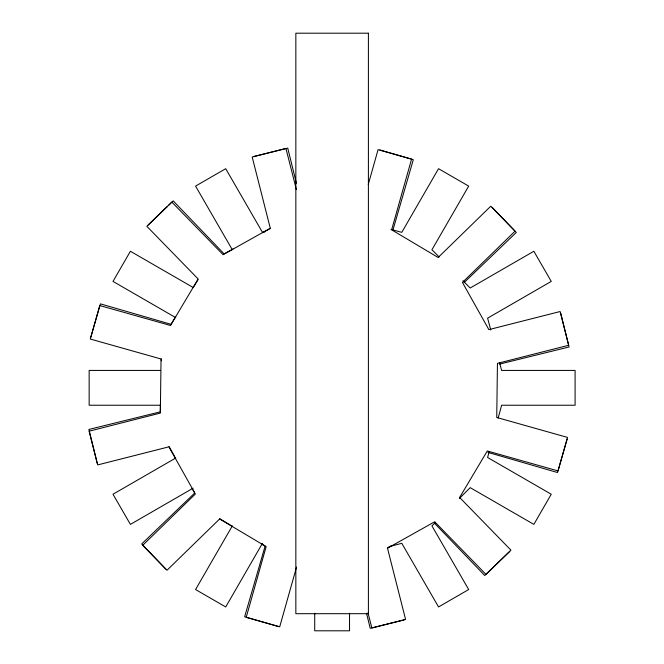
<?xml version="1.0" encoding="UTF-8"?>
<svg xmlns="http://www.w3.org/2000/svg" width="664" height="664" viewBox="0 0 664 664"><rect width="100%" height="100%" fill="white"/><g stroke="black" fill="none" stroke-linecap="round" stroke-linejoin="round"><path stroke-width="1" d="M160.397 404.708L160.256 411.854L88.901 429.442L97.226 463.24M161.286 360.826L161.327 358.784M489.194 451.578L487.608 457.496L551.253 494.24L533.848 524.386L470.203 487.642L459.372 498.465M498.174 418.046L501.611 405.231L575.099 405.231L575.099 370.421L501.611 370.421L499.494 362.527M368.246 184.517L378.073 149.649L411.58 159.094L391.635 229.827L438.14 257.491L490.779 206.205L515.073 231.138L462.434 282.424L488.87 329.626L560.101 311.532L568.674 345.272L497.444 363.366L496.738 417.473L567.471 437.41L558.026 470.917L487.293 450.972L459.629 497.477L510.915 550.116L485.982 574.41L434.696 521.771L387.494 548.207L405.588 619.437L371.848 628.011L368.022 612.963M296.559 567.031L279.71 626.808L246.203 617.362L266.148 546.63L219.643 518.966L167.004 570.251L142.71 545.318L195.349 494.033L168.913 446.83L97.683 464.924L89.109 431.185L160.339 413.091L161.045 358.992L90.312 339.047L99.758 305.54L170.49 325.484L198.154 278.98L146.868 226.341L171.802 202.047L223.087 254.686L270.289 228.25L252.196 157.019L285.935 148.445L296.385 189.58M90.76 337.312L100.447 303.871L171.038 324.322L175.263 317.334M392.864 230.259L413.315 159.675L379.883 149.981M567.205 439.103L557.519 472.536L487.924 452.375M232.309 525.896L195.565 589.541L225.71 606.954L262.454 543.301M193.224 287.637L197.972 279.768M435.551 522.286L431.94 525.896L468.684 589.541L438.539 606.954L401.795 543.301L388.971 546.738M148.122 225.013L167.328 206.579M168.805 205.159L173.229 200.901L224.142 253.914L233.081 248.983M464.028 282.648L516.285 232.458L492.173 207.351M509.836 551.394L484.737 575.505L434.546 523.249M175.752 458.011L112.996 494.24L130.401 524.386L193.158 488.156M262.587 232.732L270.638 228.3M387.328 548.107L391.793 545.65M265.417 231.553L262.454 232.342L225.71 168.697L195.565 186.103L232.309 249.747M253.947 156.455L287.753 148.122L296.418 183.297M499.718 364.063L569.065 346.973L560.74 313.176M404.019 619.96L370.213 628.285L366.503 613.212M160.572 370.421L89.15 370.421L89.15 405.231L160.572 405.231M390.947 229.437L401.795 232.342L438.539 168.697L468.684 186.103L431.94 249.747L439.161 256.968M278.083 626.426L244.651 616.74L265.102 546.148L261.608 544.04M193.158 287.495L130.401 251.266L112.996 281.411L175.752 317.641M219.676 518.684L231.902 526.079M462.982 280.789L470.203 288.01L533.848 251.266L551.253 281.411L487.608 318.156L490.779 329.991M165.792 569.065L141.681 543.957L194.685 493.053L192.228 488.579M169.079 446.548L175.479 458.177M349.53 613.204L349.53 630.8L314.719 630.8L314.719 613.204M368.404 33.2L295.845 33.2L295.845 613.694L368.404 613.694L368.404 33.2"/></g></svg>
